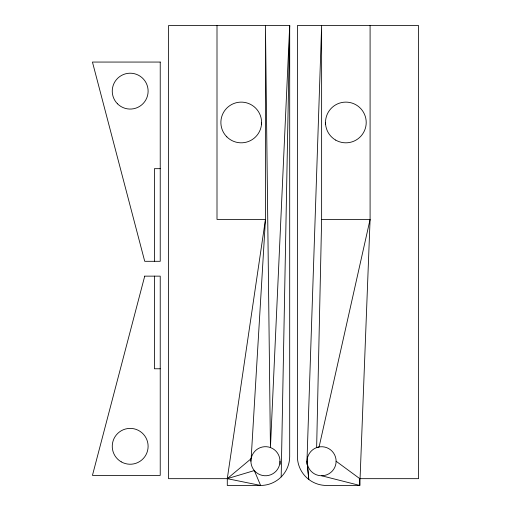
<?xml version="1.0" encoding="UTF-8"?>
<svg xmlns="http://www.w3.org/2000/svg" width="511" height="511" viewBox="0 0 511 511"><rect width="100%" height="100%" fill="white"/><g stroke="black" fill="none" stroke-linecap="round" stroke-linejoin="round"><path stroke-width="0.77" d="M281.178 476.935L289.692 25.55L168.541 25.55L168.541 478.666L227.286 478.666L260.616 485.45A29.076 29.076 0 0 0 289.692 456.374L289.692 25.55L289.488 29.529M306.856 464.384L321.63 25.55L321.63 219.398L316.641 447.604L319.088 446.953L370.092 219.398L370.092 25.55M289.692 25.55L270.434 447.559L265.458 25.55L265.458 219.398L251.144 458.693L227.286 478.666L227.286 485.45L260.616 485.45L254.325 470.567L227.286 478.666L265.458 219.398L217.003 219.398L217.003 25.55M307.309 458.725L307.443 456.336M325.418 124.064L325.507 122.474M160.23 168.675L154.418 168.675L154.418 261.306M321.63 219.398L370.092 219.398L359.808 485.45L326.478 485.45A29.076 29.076 0 0 1 297.402 456.374L297.402 25.55L418.554 25.55L418.554 478.666L359.808 478.666L336.117 461.241A14.512 14.512 0 0 0 314.348 448.677A14.512 14.512 0 0 0 314.348 473.812A14.512 14.512 0 0 0 336.117 461.241M160.23 368.776L154.418 368.776L154.418 276.144M321.604 475.76L359.808 485.45L359.514 478.277M307.092 461.241L308.778 479.439L307.309 463.764M280.002 461.222A14.538 14.538 0 0 1 258.189 473.812A14.538 14.538 0 0 1 258.189 448.626A14.538 14.538 0 0 1 280.002 461.222L280.232 464.365M250.773 458.827L250.92 461.222M261.587 122.474L261.613 124.064M144.722 276.144L92.446 475.39L160.23 475.39L160.23 276.144L144.722 276.144M160.23 62.061L92.446 62.061L144.722 261.306L160.23 261.306L160.23 62.061M121.222 461.842A17.93 17.93 0 0 0 148.113 446.314A17.93 17.93 0 0 0 121.222 430.786A17.93 17.93 0 0 0 121.222 461.842M335.682 140.097A20.357 20.357 0 0 0 366.215 122.474A20.357 20.357 0 0 0 335.682 104.844A20.357 20.357 0 0 0 335.682 140.097M226.839 136.865A20.357 20.357 0 0 0 260.891 127.744A20.357 20.357 0 0 0 235.961 102.813A20.357 20.357 0 0 0 226.839 136.865M117.504 103.816A17.93 17.93 0 0 0 147.507 95.774A17.93 17.93 0 0 0 125.546 73.814A17.93 17.93 0 0 0 117.504 103.816"/></g></svg>
